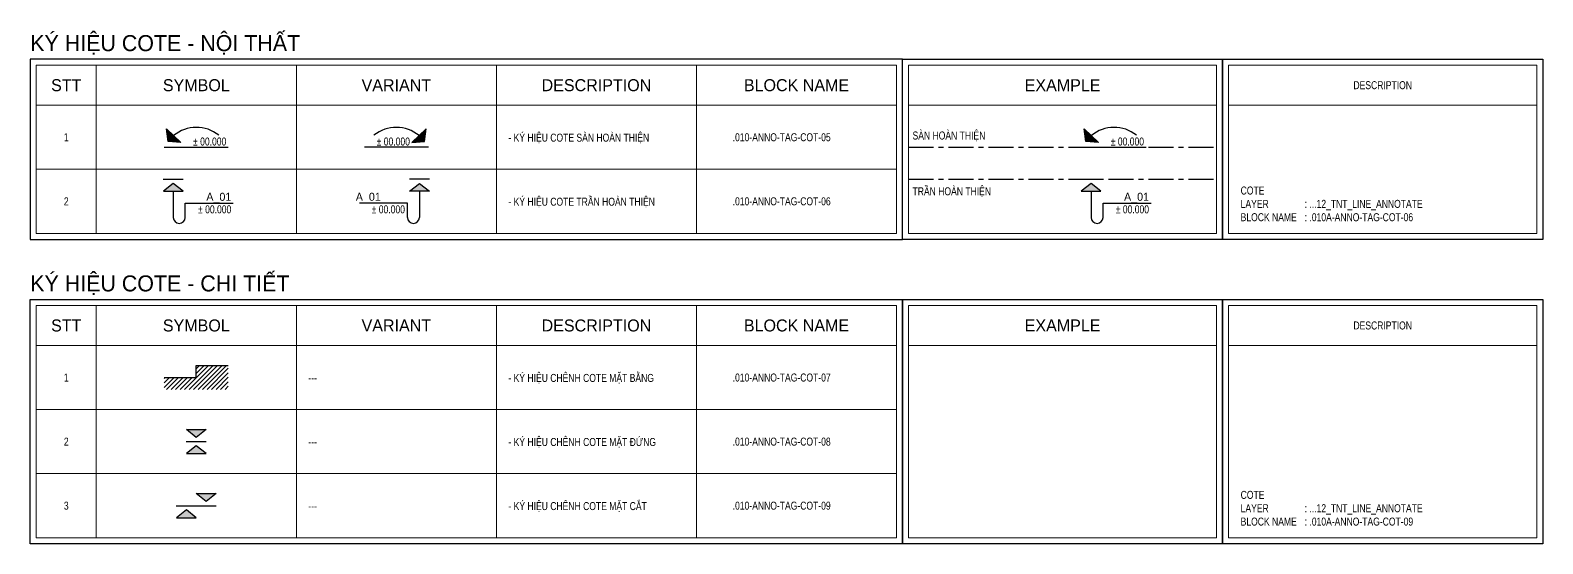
# Model space of a CAD drawing. Header units: millimetres. Extents: x 21129 to 2803301, y -510327 to 166837.
# Drawn here: x 270320 to 308120, y -352590 to -339769 of the extents above; entities that cross this region are included whole.
import ezdxf
from ezdxf.enums import TextEntityAlignment as Align

# ---------------------------------------------------------------- set-up
doc = ezdxf.new("R2010")
doc.units = ezdxf.units.MM
doc.linetypes.add('CENTER', pattern=[2, 1.25, -0.25, 0.25, -0.25])
doc.layers.add('....03_TNT_A_THIN', color=251, linetype='Continuous', lineweight=13, transparency=0.5)
for name, color, linetype in [('....07_TNT_A_BASE', 177, 'CENTER'), ('....20_TNT_N_TEXT', 9, 'Continuous'), ('....24_TNT_N_ANNOTATE', 14, 'Continuous')]:
    doc.layers.add(name, color=color, linetype=linetype)
doc.styles.add('.TNT_A_TXT_1_MAIN', font='')
doc.styles.add('.TNT_A_TXT_2_SUB', font='UNI Alter Gothic (H).ttf')
doc.styles.add('.TNT_A_TXT_3_NOTE', font='uromans.shx', dxfattribs={"width": 0.8})
doc.styles.get('.TNT_A_TXT_1_MAIN').set_extended_font_data('UNI HelvetIns (H)')

# ---------------------------------------------------------------- blocks, each defined once
blk = doc.blocks.new('*U555')
at = {"layer": '....24_TNT_N_ANNOTATE'}
h = blk.add_hatch(color=256, dxfattribs=at)
h.dxf.hatch_style = 1
h.paths.add_polyline_path([(-3.9, 1.19), (-7.47, 4.64), (-7.05, 1.47)])
blk.add_line((-8, 0), (8, 0), dxfattribs=at)
blk.add_lwpolyline([(-7.47, 4.64), (-3.9, 1.19), (-7.05, 1.47)], close=True, dxfattribs=at)
blk.add_arc((0.04, -3.93), 8.9, 51.1285, 129.8715, dxfattribs=at)
at = {"color": 9, "style": '.TNT_A_TXT_3_NOTE', "width": 0.8, "flags": 8}
blk.add_attdef('COT_1', text='', height=2, dxfattribs=at).set_placement((7.5, -0.17), align=Align.BOTTOM_RIGHT)
blk = doc.blocks.new('*U556')
at = {"layer": '....24_TNT_N_ANNOTATE'}
h = blk.add_hatch(color=256, dxfattribs=at)
h.dxf.hatch_style = 1
h.paths.add_polyline_path([(0, -1.02), (-2.49, -3), (2.49, -3)])
for p, q in [((-2.5, 0), (2.5, 0)), ((0, -3), (0, -9.5)), ((3, -9.5), (3, -6)), ((3, -6), (15, -6))]:
    blk.add_line(p, q, dxfattribs=at)
blk.add_lwpolyline([(-2.49, -3), (2.49, -3), (0, -1.02)], close=True, dxfattribs=at)
blk.add_arc((1.5, -9.5), 1.5, 180, 0, dxfattribs=at)
at = {"color": 9, "style": '.TNT_A_TXT_2_SUB', "flags": 8}
blk.add_attdef('A_01', text='', height=2, dxfattribs=at).set_placement((14.5, -5.97), align=Align.BOTTOM_RIGHT)
at = {"color": 9, "style": '.TNT_A_TXT_3_NOTE', "width": 0.8, "flags": 8}
blk.add_attdef('COT_1', text='', height=2, dxfattribs=at).set_placement((14.5, -6.5), align=Align.TOP_RIGHT)
blk = doc.blocks.new('*U554')
at = {"layer": '....24_TNT_N_ANNOTATE'}
h = blk.add_hatch(color=256, dxfattribs=at)
h.dxf.hatch_style = 1
h.paths.add_polyline_path([(3.9, 1.19), (7.47, 4.64), (7.05, 1.47)])
blk.add_line((8, 0), (-8, 0), dxfattribs=at)
blk.add_lwpolyline([(7.47, 4.64), (3.9, 1.19), (7.05, 1.47)], close=True, dxfattribs=at)
blk.add_arc((-0.04, -3.93), 8.9, 50.1285, 128.8715, dxfattribs=at)
at = {"color": 9, "style": '.TNT_A_TXT_3_NOTE', "width": 0.8, "flags": 8}
blk.add_attdef('COT_1', text='', height=2, dxfattribs=at).set_placement((1.87, -0.17), align=Align.BOTTOM_RIGHT)
blk = doc.blocks.new('*U557')
at = {"layer": '....24_TNT_N_ANNOTATE'}
h = blk.add_hatch(color=256, dxfattribs=at)
h.dxf.hatch_style = 1
h.paths.add_polyline_path([(0, -1.02), (2.49, -3), (-2.49, -3)])
for p, q in [((2.5, 0), (-2.5, 0)), ((0, -3), (0, -9.5)), ((-3, -6), (-15, -6)), ((-3, -9.5), (-3, -6))]:
    blk.add_line(p, q, dxfattribs=at)
blk.add_lwpolyline([(2.49, -3), (-2.49, -3), (0, -1.02)], close=True, dxfattribs=at)
blk.add_arc((-1.5, -9.5), 1.5, 180, 0, dxfattribs=at)
at = {"color": 9, "style": '.TNT_A_TXT_2_SUB', "flags": 8}
blk.add_attdef('A_01', text='', height=2, dxfattribs=at).set_placement((-9.64, -5.97), align=Align.BOTTOM_RIGHT)
at = {"color": 9, "style": '.TNT_A_TXT_3_NOTE', "width": 0.8, "flags": 8}
blk.add_attdef('COT_1', text='', height=2, dxfattribs=at).set_placement((-5.13, -6.5), align=Align.TOP_RIGHT)
blk = doc.blocks.new('.TNT_ANNO-TAG-COT-07')
h = blk.add_hatch()
h.set_pattern_fill('ANSI31', color=251, scale=0.25, style=0)
h.set_pattern_definition([(45, (-7, -5), (-0.561266, 0.561266), [])])
h.paths.add_polyline_path([(8, 3), (0, 3), (0, 0), (-8, 0), (-8, -3), (8, -3)])
at = {"layer": '....24_TNT_N_ANNOTATE'}
blk.add_lwpolyline([(-8, 0), (0, 0), (0, 3), (8, 3)], dxfattribs=at)
blk = doc.blocks.new('.TNT_ANNO-TAG-COT-08')
at = {"layer": '....24_TNT_N_ANNOTATE'}
h = blk.add_hatch(color=256, dxfattribs=at)
h.dxf.hatch_style = 1
h.paths.add_polyline_path([(2.49, 3), (-2.49, 3), (0, 1.02)])
h = blk.add_hatch(color=256, dxfattribs=at)
h.dxf.hatch_style = 1
h.paths.add_polyline_path([(0, -1.02), (-2.49, -3), (2.49, -3)])
blk.add_line((-2.5, 0), (2.5, 0), dxfattribs=at)
for points in [[(-2.49, 3), (2.49, 3), (0, 1.02)], [(-2.49, -3), (2.49, -3), (0, -1.02)]]:
    blk.add_lwpolyline(points, close=True, dxfattribs=at)
blk = doc.blocks.new('.TNT_ANNO-TAG-COT-09')
at = {"layer": '....24_TNT_N_ANNOTATE'}
h = blk.add_hatch(color=256, dxfattribs=at)
h.dxf.hatch_style = 1
h.paths.add_polyline_path([(4.98, 3), (0, 3), (2.49, 1.02)])
h = blk.add_hatch(color=256, dxfattribs=at)
h.dxf.hatch_style = 1
h.paths.add_polyline_path([(-2.49, -1.02), (-4.98, -3), (0, -3)])
blk.add_line((-5, 0), (5, 0), dxfattribs=at)
for points in [[(0, 3), (4.98, 3), (2.49, 1.02)], [(-4.98, -3), (0, -3), (-2.49, -1.02)]]:
    blk.add_lwpolyline(points, close=True, dxfattribs=at)
blk = doc.blocks.new('*U553')
at = {"layer": '....24_TNT_N_ANNOTATE'}
h = blk.add_hatch(color=256, dxfattribs=at)
h.dxf.hatch_style = 1
h.paths.add_polyline_path([(-3.9, 1.19), (-7.47, 4.64), (-7.05, 1.47)])
blk.add_line((-8, 0), (8, 0), dxfattribs=at)
blk.add_lwpolyline([(-7.47, 4.64), (-3.9, 1.19), (-7.05, 1.47)], close=True, dxfattribs=at)
blk.add_arc((0.04, -3.93), 8.9, 51.1285, 129.8715, dxfattribs=at)
at = {"color": 9, "style": '.TNT_A_TXT_3_NOTE', "width": 0.8, "flags": 8}
blk.add_attdef('COT_1', text='', height=2, dxfattribs=at).set_placement((7.5, -0.17), align=Align.BOTTOM_RIGHT)

msp = doc.modelspace()

# ---------------------------------------------------------------- linework, layer by layer
at = {"layer": '....03_TNT_A_THIN'}
for p, q in [((271970.4, -340639.5), (271970.4, -344839.5)), ((276970.4, -340639.5), (276970.4, -344839.5)), ((281970.4, -340639.5), (281970.4, -344839.5)), ((286970.4, -340639.5), (286970.4, -344839.5)), ((270470.4, -341639.5), (291970.4, -341639.5)), ((292270.4, -341639.5), (299970.4, -341639.5)), ((300270.4, -341639.5), (307970.4, -341639.5)), ((270470.4, -343239.5), (291970.4, -343239.5)), ((271970.4, -346639.5), (271970.4, -352439.5)), ((276970.4, -346639.5), (276970.4, -352439.5)), ((281970.4, -346639.5), (281970.4, -352439.5)), ((286970.4, -346639.5), (286970.4, -352439.5)), ((270470.4, -347639.5), (291970.4, -347639.5)), ((292270.4, -347639.5), (299970.4, -347639.5)), ((292270.4, -347639.5), (299970.4, -347639.5)), ((300270.4, -347639.5), (307970.4, -347639.5)), ((270470.4, -349239.5), (291970.4, -349239.5)), ((270470.4, -350839.5), (291970.4, -350839.5))]:
    msp.add_line(p, q, dxfattribs=at)
for points in [[(270470.4, -340639.5), (291970.4, -340639.5), (291970.4, -344839.5), (270470.4, -344839.5)], [(292270.4, -340639.5), (299970.4, -340639.5), (299970.4, -344839.5), (292270.4, -344839.5)], [(300270.4, -340639.5), (307970.4, -340639.5), (307970.4, -344839.5), (300270.4, -344839.5)], [(270470.4, -346639.5), (291970.4, -346639.5), (291970.4, -352439.5), (270470.4, -352439.5)], [(292270.4, -346639.5), (299970.4, -346639.5), (299970.4, -352439.5), (292270.4, -352439.5)], [(300270.4, -346639.5), (307970.4, -346639.5), (307970.4, -352439.5), (300270.4, -352439.5)]]:
    msp.add_lwpolyline(points, close=True, dxfattribs=at)
at = {"layer": '....07_TNT_A_BASE', "ltscale": 500}
for p, q in [((292270.4, -342689.5), (299970.4, -342689.5)), ((292270.4, -343489.5), (299970.4, -343489.5))]:
    msp.add_line(p, q, dxfattribs=at)
at = {"layer": '....24_TNT_N_ANNOTATE'}
for points in [[(270320.4, -344989.5), (292120.4, -344989.5), (292120.4, -340489.5), (270320.4, -340489.5)], [(292120.4, -340489.5), (300120.4, -340489.5), (300120.4, -344989.5), (292120.4, -344989.5)], [(300120.4, -340489.5), (308120.4, -340489.5), (308120.4, -344989.5), (300120.4, -344989.5)], [(270320.4, -346489.5), (292120.4, -346489.5), (292120.4, -352589.5), (270320.4, -352589.5)], [(292120.4, -346489.5), (300120.4, -346489.5), (300120.4, -352589.5), (292120.4, -352589.5)], [(300120.4, -346489.5), (308120.4, -346489.5), (308120.4, -352589.5), (300120.4, -352589.5)]]:
    msp.add_lwpolyline(points, close=True, dxfattribs=at)

# ---------------------------------------------------------------- block references
ref = msp.add_blockref('*U555', (274470.4, -342689.5), dxfattribs=dict(at, xscale=100, yscale=100, zscale=100))
ref.add_attrib('COT_1', '%%P 00.000', dxfattribs={"layer": '0', "color": 9, "height": 200, "style": '.TNT_A_TXT_3_NOTE', "width": 0.8}).set_placement((275220.4, -342706.2), align=Align.BOTTOM_RIGHT)
ref = msp.add_blockref('*U554', (279470.4, -342689.5), dxfattribs=dict(at, xscale=100, yscale=100, zscale=100))
ref.add_attrib('COT_1', '%%P 00.000', dxfattribs={"layer": '0', "color": 9, "height": 200, "style": '.TNT_A_TXT_3_NOTE', "width": 0.8}).set_placement((279809.9, -342706.2), align=Align.BOTTOM_RIGHT)
ref = msp.add_blockref('*U553', (297405.4, -342689.5), dxfattribs=dict(at, xscale=100, yscale=100, zscale=100))
ref.add_attrib('COT_1', '%%P 00.000', dxfattribs={"layer": '0', "color": 9, "height": 200, "style": '.TNT_A_TXT_3_NOTE', "width": 0.8}).set_placement((298155.4, -342706.2), align=Align.BOTTOM_RIGHT)
ref = msp.add_blockref('*U556', (273895.4, -343489.5), dxfattribs=dict(at, xscale=100, yscale=100, zscale=100))
ref.add_attrib('A_01', 'A_01', dxfattribs={"layer": '0', "color": 9, "height": 200, "style": '.TNT_A_TXT_2_SUB'}).set_placement((275345.4, -344086.2), align=Align.BOTTOM_RIGHT)
ref.add_attrib('COT_1', '%%P 00.000', dxfattribs={"layer": '0', "color": 9, "height": 200, "style": '.TNT_A_TXT_3_NOTE', "width": 0.8}).set_placement((275345.4, -344139.5), align=Align.TOP_RIGHT)
ref = msp.add_blockref('*U557', (280045.4, -343489.5), dxfattribs=dict(at, xscale=100, yscale=100, zscale=100))
ref.add_attrib('A_01', 'A_01', dxfattribs={"layer": '0', "color": 9, "height": 200, "style": '.TNT_A_TXT_2_SUB'}).set_placement((279081, -344086.2), align=Align.BOTTOM_RIGHT)
ref.add_attrib('COT_1', '%%P 00.000', dxfattribs={"layer": '0', "color": 9, "height": 200, "style": '.TNT_A_TXT_3_NOTE', "width": 0.8}).set_placement((279684.9, -344139.5), align=Align.TOP_RIGHT)
ref = msp.add_blockref('*U556', (296830.4, -343489.5), dxfattribs=dict(at, xscale=100, yscale=100, zscale=100))
ref.add_attrib('A_01', 'A_01', dxfattribs={"layer": '0', "color": 9, "height": 200, "style": '.TNT_A_TXT_2_SUB'}).set_placement((298280.4, -344086.2), align=Align.BOTTOM_RIGHT)
ref.add_attrib('COT_1', '%%P 00.000', dxfattribs={"layer": '0', "color": 9, "height": 200, "style": '.TNT_A_TXT_3_NOTE', "width": 0.8}).set_placement((298280.4, -344139.5), align=Align.TOP_RIGHT)
at = {"layer": '....24_TNT_N_ANNOTATE', "xscale": 100, "yscale": 100, "zscale": 100}
for name, p in [('.TNT_ANNO-TAG-COT-07', (274470.4, -348439.5)), ('.TNT_ANNO-TAG-COT-08', (274470.4, -350039.5)), ('.TNT_ANNO-TAG-COT-09', (274470.4, -351639.5))]:
    msp.add_blockref(name, p, dxfattribs=at)

# ---------------------------------------------------------------- texts
at = {"layer": '....20_TNT_N_TEXT', "style": '.TNT_A_TXT_1_MAIN'}
for s, p in [('KÝ HIỆU COTE - NỘI THẤT', (270320.4, -340289.5)), ('KÝ HIỆU COTE - CHI TIẾT', (270320.4, -346289.5))]:
    msp.add_text(s, height=400, dxfattribs=at).set_placement(p)
at = {"layer": '....20_TNT_N_TEXT', "style": '.TNT_A_TXT_2_SUB'}
for s, p in [('STT', (271220.4, -341139.5)), ('SYMBOL', (274470.4, -341139.5)), ('VARIANT', (279470.4, -341139.5)), ('DESCRIPTION', (284470.4, -341139.5)), ('BLOCK NAME', (289470.4, -341139.5)), ('EXAMPLE', (296120.4, -341139.5)), ('STT', (271220.4, -347139.5)), ('SYMBOL', (274470.4, -347139.5)), ('VARIANT', (279470.4, -347139.5)), ('DESCRIPTION', (284470.4, -347139.5)), ('BLOCK NAME', (289470.4, -347139.5)), ('EXAMPLE', (296120.4, -347139.5))]:
    msp.add_text(s, height=300, dxfattribs=at).set_placement(p, align=Align.MIDDLE)
at = {"layer": '....20_TNT_N_TEXT', "style": '.TNT_A_TXT_3_NOTE', "width": 0.8}
for s, p in [('DESCRIPTION', (304120.4, -341139.5)), ('1', (271220.4, -342439.5)), ('2', (271220.4, -344039.5)), ('DESCRIPTION', (304120.4, -347139.5)), ('1', (271220.4, -348439.5)), ('2', (271220.4, -350039.5)), ('3', (271220.4, -351639.5))]:
    msp.add_text(s, height=200, dxfattribs=at).set_placement(p, align=Align.MIDDLE)
for s, p in [('- KÝ HIỆU COTE SÀN HOÀN THIỆN', (282270.4, -342549.5)), ('.010-ANNO-TAG-COT-05', (287875.4, -342539.5)), ('- KÝ HIỆU COTE TRẦN HOÀN THIỆN', (282270.4, -344149.5)), ('.010-ANNO-TAG-COT-06', (287875.4, -344139.5)), ('---', (277270.4, -348549.5)), ('- KÝ HIỆU CHÊNH COTE MẶT BẰNG', (282270.4, -348549.5)), ('.010-ANNO-TAG-COT-07', (287875.4, -348539.5)), ('- KÝ HIỆU CHÊNH COTE MẶT ĐỨNG', (282270.4, -350149.5)), ('.010-ANNO-TAG-COT-08', (287875.4, -350139.5)), ('---', (277270.4, -350149.5)), ('- KÝ HIỆU CHÊNH COTE MẶT CẮT', (282270.4, -351749.5)), ('.010-ANNO-TAG-COT-09', (287875.4, -351739.5)), ('---', (277270.4, -351749.5))]:
    msp.add_text(s, height=200, dxfattribs=at).set_placement(p)
msp.add_text('SÀN HOÀN THIỆN', height=200, dxfattribs=at).set_placement((292370.4, -342556.2), align=Align.BOTTOM_LEFT)
msp.add_text('TRẦN HOÀN THIỆN', height=200, dxfattribs=at).set_placement((292370.4, -343689.5), align=Align.TOP_LEFT)
at = {"layer": '....20_TNT_N_TEXT', "char_height": 200, "width": 14785, "attachment_point": 7, "style": '.TNT_A_TXT_3_NOTE'}
for s, insert in [('\\A1;\\pxi-12,l12,sm1;COTE\\P\\pi-9,l9;LAYER^I^I: ...12_TNT_LINE_ANNOTATE\\P\\pi-12,l12;BLOCK NAME^I: .010A-ANNO-TAG-COT-06', (300570.4, -344539.5)), ('\\A1;\\pxi-12,l12,sm1;COTE\\P\\pi-9,l9;LAYER^I^I: ...12_TNT_LINE_ANNOTATE\\P\\pi-12,l12;BLOCK NAME^I: .010A-ANNO-TAG-COT-09', (300570.4, -352139.5))]:
    msp.add_mtext(s, dxfattribs=dict(at, insert=insert))

doc.saveas('drawing.dxf')
